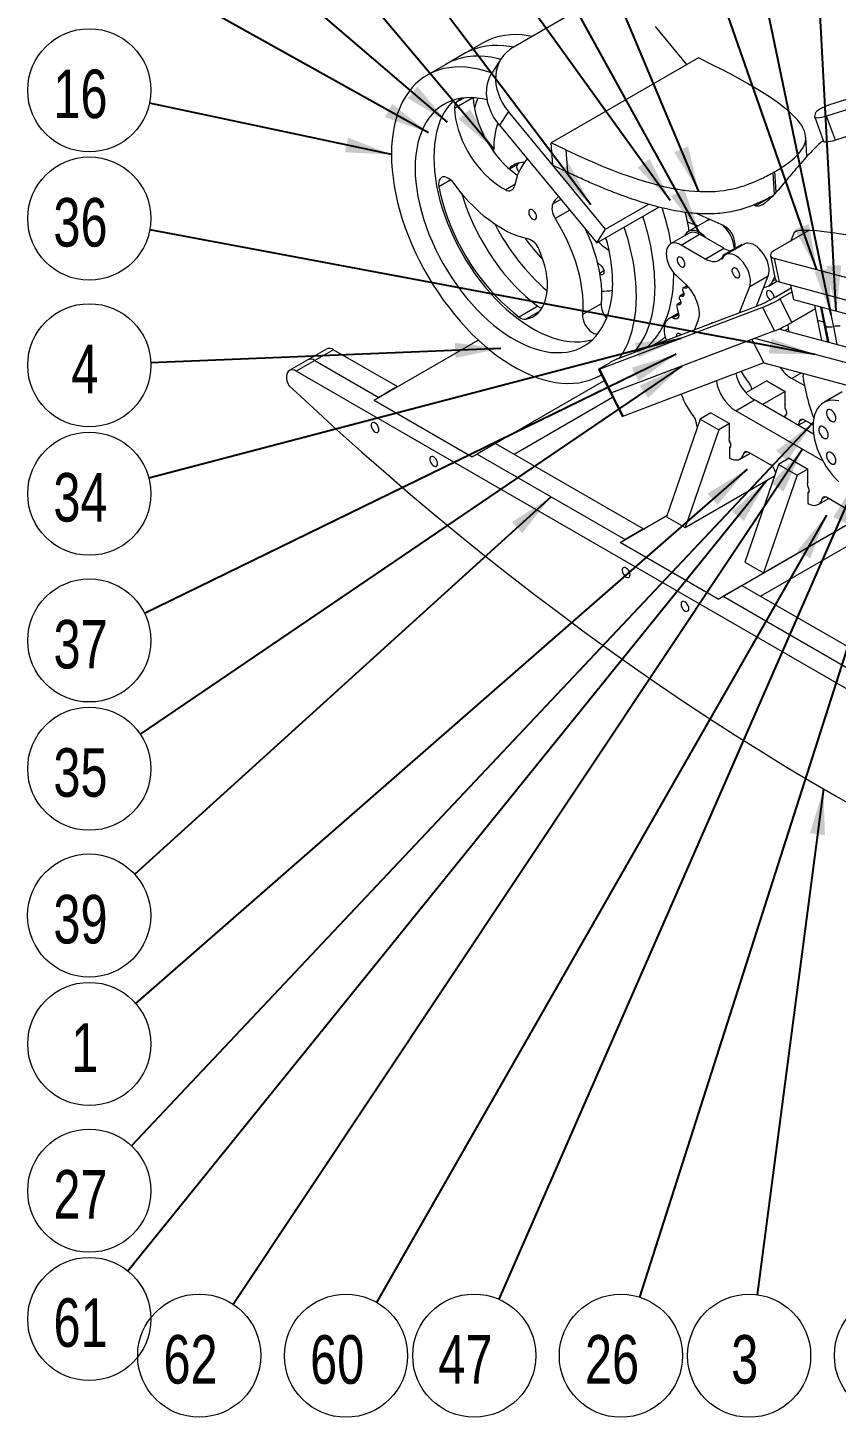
# Model space of a CAD drawing. Header units: millimetres. Extents: x 32 to 249, y 39 to 190.
# Drawn here: x 31.6 to 90, y 39.5 to 139.6 of the extents above; entities that cross this region are included whole.
import ezdxf

# ---------------------------------------------------------------- set-up
doc = ezdxf.new("R2010")
doc.units = ezdxf.units.MM
doc.styles.add('SLDTEXTSTYLE0', font='TXT', dxfattribs={"width": 0.75})
doc.dimstyles.new('SLDDIMSTYLE0', dxfattribs={"dimtxt": 0, "dimasz": 3.302, "dimexe": 0, "dimexo": 0.0625, "dimgap": 0, "dimtad": 0, "dimtih": 1, "dimtoh": 1, "dimdec": 0, "dimrnd": 1e-09, "dimzin": 0, "dimdsep": 46, "dimtxsty": 'Standard', "dimsah": 1, "dimcen": 0.09, "dimadec": 0, "dimazin": 0, "dimtfac": 3.302, "dimtdec": 0, "dimtofl": 0, "dimtmove": 0, "dimatfit": 3, "dimfxl": 1, "dimfrac": 2, "dimtolj": 1, "dimtzin": 0, "dimarcsym": 0})

# ---------------------------------------------------------------- blocks, each defined once
blk = doc.blocks.new('SW_NOTE_33')
at = {"color": 0, "linetype": 'Continuous', "lineweight": 0}
blk.add_circle((-0.15, -4.43), 4.44, dxfattribs=at)
at = {"color": 0, "linetype": 'Continuous', "lineweight": 0, "insert": (-2.74, -2.95), "char_height": 3.5, "attachment_point": 1, "style": 'SLDTEXTSTYLE0'}
blk.add_mtext('40', dxfattribs=at)
blk = doc.blocks.new('SW_NOTE_34')
at = {"color": 0, "linetype": 'Continuous', "lineweight": 0}
blk.add_circle((-0.58, -4.4), 4.44, dxfattribs=at)
at = {"color": 0, "linetype": 'Continuous', "lineweight": 0, "insert": (-1.87, -2.91), "char_height": 3.5, "attachment_point": 1, "style": 'SLDTEXTSTYLE0'}
blk.add_mtext('3', dxfattribs=at)
blk = doc.blocks.new('SW_NOTE_35')
at = {"color": 0, "linetype": 'Continuous', "lineweight": 0}
blk.add_circle((-1.35, -4.23), 4.44, dxfattribs=at)
at = {"color": 0, "linetype": 'Continuous', "lineweight": 0, "insert": (-3.94, -2.74), "char_height": 3.5, "attachment_point": 1, "style": 'SLDTEXTSTYLE0'}
blk.add_mtext('26', dxfattribs=at)
blk = doc.blocks.new('SW_NOTE_36')
at = {"color": 0, "linetype": 'Continuous', "lineweight": 0}
blk.add_circle((-1.78, -4.06), 4.44, dxfattribs=at)
at = {"color": 0, "linetype": 'Continuous', "lineweight": 0, "insert": (-4.37, -2.58), "char_height": 3.5, "attachment_point": 1, "style": 'SLDTEXTSTYLE0'}
blk.add_mtext('47', dxfattribs=at)
blk = doc.blocks.new('SW_NOTE_37')
at = {"color": 0, "linetype": 'Continuous', "lineweight": 0}
blk.add_circle((-2.2, -3.85), 4.44, dxfattribs=at)
at = {"color": 0, "linetype": 'Continuous', "lineweight": 0, "insert": (-4.79, -2.37), "char_height": 3.5, "attachment_point": 1, "style": 'SLDTEXTSTYLE0'}
blk.add_mtext('60', dxfattribs=at)
blk = doc.blocks.new('SW_NOTE_38')
at = {"color": 0, "linetype": 'Continuous', "lineweight": 0}
blk.add_circle((-2.46, -3.69), 4.44, dxfattribs=at)
at = {"color": 0, "linetype": 'Continuous', "lineweight": 0, "insert": (-5.04, -2.21), "char_height": 3.5, "attachment_point": 1, "style": 'SLDTEXTSTYLE0'}
blk.add_mtext('62', dxfattribs=at)
blk = doc.blocks.new('SW_NOTE_39')
at = {"color": 0, "linetype": 'Continuous', "lineweight": 0}
blk.add_circle((-2.79, -3.45), 4.44, dxfattribs=at)
at = {"color": 0, "linetype": 'Continuous', "lineweight": 0, "insert": (-5.37, -1.96), "char_height": 3.5, "attachment_point": 1, "style": 'SLDTEXTSTYLE0'}
blk.add_mtext('61', dxfattribs=at)
blk = doc.blocks.new('SW_NOTE_40')
at = {"color": 0, "linetype": 'Continuous', "lineweight": 0}
blk.add_circle((-3.04, -3.23), 4.44, dxfattribs=at)
at = {"color": 0, "linetype": 'Continuous', "lineweight": 0, "insert": (-5.63, -1.74), "char_height": 3.5, "attachment_point": 1, "style": 'SLDTEXTSTYLE0'}
blk.add_mtext('27', dxfattribs=at)
blk = doc.blocks.new('SW_NOTE_41')
at = {"color": 0, "linetype": 'Continuous', "lineweight": 0}
blk.add_circle((-3.34, -2.92), 4.44, dxfattribs=at)
at = {"color": 0, "linetype": 'Continuous', "lineweight": 0, "insert": (-4.63, -1.43), "char_height": 3.5, "attachment_point": 1, "style": 'SLDTEXTSTYLE0'}
blk.add_mtext('1', dxfattribs=at)
blk = doc.blocks.new('SW_NOTE_42')
at = {"color": 0, "linetype": 'Continuous', "lineweight": 0}
blk.add_circle((-3.29, -2.98), 4.44, dxfattribs=at)
at = {"color": 0, "linetype": 'Continuous', "lineweight": 0, "insert": (-5.87, -1.49), "char_height": 3.5, "attachment_point": 1, "style": 'SLDTEXTSTYLE0'}
blk.add_mtext('39', dxfattribs=at)
blk = doc.blocks.new('SW_NOTE_43')
at = {"color": 0, "linetype": 'Continuous', "lineweight": 0}
blk.add_circle((-3.67, -2.49), 4.44, dxfattribs=at)
at = {"color": 0, "linetype": 'Continuous', "lineweight": 0, "insert": (-6.26, -1.01), "char_height": 3.5, "attachment_point": 1, "style": 'SLDTEXTSTYLE0'}
blk.add_mtext('35', dxfattribs=at)
blk = doc.blocks.new('SW_NOTE_44')
at = {"color": 0, "linetype": 'Continuous', "lineweight": 0}
blk.add_circle((-3.99, -1.94), 4.44, dxfattribs=at)
at = {"color": 0, "linetype": 'Continuous', "lineweight": 0, "insert": (-6.57, -0.46), "char_height": 3.5, "attachment_point": 1, "style": 'SLDTEXTSTYLE0'}
blk.add_mtext('37', dxfattribs=at)
blk = doc.blocks.new('SW_NOTE_45')
at = {"color": 0, "linetype": 'Continuous', "lineweight": 0}
blk.add_circle((-4.29, -1.13), 4.44, dxfattribs=at)
at = {"color": 0, "linetype": 'Continuous', "lineweight": 0, "insert": (-6.88, 0.36), "char_height": 3.5, "attachment_point": 1, "style": 'SLDTEXTSTYLE0'}
blk.add_mtext('34', dxfattribs=at)
blk = doc.blocks.new('SW_NOTE_46')
at = {"color": 0, "linetype": 'Continuous', "lineweight": 0}
blk.add_circle((-4.43, -0.18), 4.44, dxfattribs=at)
at = {"color": 0, "linetype": 'Continuous', "lineweight": 0, "insert": (-5.73, 1.3), "char_height": 3.5, "attachment_point": 1, "style": 'SLDTEXTSTYLE0'}
blk.add_mtext('4', dxfattribs=at)
blk = doc.blocks.new('SW_NOTE_47')
at = {"color": 0, "linetype": 'Continuous', "lineweight": 0}
blk.add_circle((-4.36, 0.82), 4.44, dxfattribs=at)
at = {"color": 0, "linetype": 'Continuous', "lineweight": 0, "insert": (-6.95, 2.3), "char_height": 3.5, "attachment_point": 1, "style": 'SLDTEXTSTYLE0'}
blk.add_mtext('36', dxfattribs=at)
blk = doc.blocks.new('SW_NOTE_48')
at = {"color": 0, "linetype": 'Continuous', "lineweight": 0}
blk.add_circle((-4.34, 0.92), 4.44, dxfattribs=at)
at = {"color": 0, "linetype": 'Continuous', "lineweight": 0, "insert": (-6.93, 2.41), "char_height": 3.5, "attachment_point": 1, "style": 'SLDTEXTSTYLE0'}
blk.add_mtext('16', dxfattribs=at)

msp = doc.modelspace()

# ---------------------------------------------------------------- linework, layer by layer
at = {"color": 7, "linetype": 'Continuous', "lineweight": 15}
for p, q in [((66.66, 138.24), (71.61, 141.1)), ((79.17, 137), (76.92, 139.73)), ((64.48, 138.56), (63.14, 137.79)), ((63.14, 137.79), (61.8, 137.01)), ((65.79, 137.42), (65.15, 136.44)), ((80.01, 137.48), (69.4, 131.36)), ((81.06, 136.96), (80.01, 137.48)), ((61.8, 137.01), (60.45, 136.24)), ((89.5, 134.11), (94.41, 135.66)), ((95.38, 135.21), (89.26, 133.27)), ((66.31, 133.61), (65.67, 132.62)), ((73.32, 125.13), (66.31, 133.61)), ((88.4, 133.25), (88.48, 133.53)), ((89.89, 131.54), (89.26, 133.27)), ((96, 133.47), (89.89, 131.54)), ((65.67, 132.62), (72.68, 124.14)), ((88.4, 133.21), (89.03, 131.47)), ((70.45, 130.84), (69.4, 131.36)), ((69.5, 129.75), (69.4, 131.36)), ((87.84, 130.37), (87.75, 131.77)), ((65.26, 130.68), (65.25, 130.9)), ((70.45, 130.84), (70.56, 129.23)), ((66.97, 129.78), (67.06, 129.89)), ((69.5, 129.75), (70.56, 129.23)), ((85.37, 129.19), (85.53, 129.28)), ((84.13, 126.81), (85.38, 127.53)), ((72.68, 124.14), (77.15, 126.72)), ((73.32, 125.13), (76.43, 126.92)), ((79.89, 126.25), (81.85, 125.38)), ((84.13, 126.81), (84, 126.87)), ((80.62, 125.73), (79.28, 124.96)), ((80.81, 125.84), (80.62, 125.73)), ((72.68, 124.14), (73.32, 125.13)), ((79.35, 124.83), (78, 124.06)), ((78.76, 123.98), (80.1, 124.76)), ((81.85, 123.75), (80.1, 124.76)), ((85.51, 123.61), (88.01, 125.05)), ((86.67, 124.27), (86.95, 124.91)), ((86.95, 124.91), (87.13, 125.01)), ((88.01, 125.05), (88.01, 125.05)), ((80.5, 122.97), (78.76, 123.98)), ((80.5, 122.97), (81.85, 123.75)), ((81.72, 122.97), (81.83, 123.27)), ((81.83, 123.27), (83.18, 124.05)), ((83.31, 124.05), (81.96, 123.28)), ((82.64, 124.11), (82.64, 123.74)), ((83.14, 123.96), (83.18, 124.05)), ((85.21, 123.22), (85.56, 121.52)), ((91.63, 121.37), (85.48, 123.01)), ((85.48, 123.01), (85.83, 121.32)), ((78.23, 121.86), (78.23, 121.99)), ((78.42, 121.78), (79.1, 121.13)), ((83.71, 120.98), (85.05, 121.76)), ((84.2, 119.58), (85.05, 121.76)), ((85.06, 121.02), (85.67, 121.38)), ((85.36, 121.38), (85.52, 121.72)), ((85.83, 121.32), (91.98, 119.67)), ((78.67, 120.29), (78.63, 120.19)), ((78.97, 120.48), (78.69, 120.31)), ((78.9, 120.88), (78.86, 120.77)), ((79.18, 121.05), (78.92, 120.9)), ((82.98, 119.11), (83.71, 120.98)), ((85.6, 120.25), (86.71, 120.89)), ((86.77, 120.6), (85.89, 120.09)), ((86.89, 120.02), (86.67, 121.09)), ((68.43, 119.57), (67.09, 118.79)), ((73, 119.74), (71.66, 118.96)), ((84.64, 119.48), (72.89, 115.02)), ((74.23, 115.8), (84.35, 119.63)), ((78.74, 119.87), (78.48, 119.72)), ((84.64, 119.48), (85.5, 117.79)), ((85.89, 120.09), (86.75, 118.4)), ((88.45, 119.39), (86.75, 118.4)), ((93.03, 118.38), (86.89, 120.02)), ((88.62, 118.55), (88.4, 119.62)), ((88.89, 119.49), (89.16, 118.18)), ((78.57, 119.07), (77.87, 118.67)), ((79.98, 118.51), (79.74, 117.88)), ((89.06, 118.43), (88.62, 118.55)), ((88.92, 117.09), (88.62, 118.55)), ((85.5, 117.79), (73.75, 113.33)), ((84.09, 117.25), (83.86, 117.17)), ((92.78, 114.93), (84.09, 117.25)), ((92.04, 116.26), (85.82, 117.92)), ((89.16, 118.18), (89.41, 116.96)), ((53.19, 116.48), (51.84, 115.71)), ((53.69, 116.43), (52.34, 115.66)), ((53.69, 116.43), (58.31, 113.77)), ((56.61, 112.79), (64.13, 117.13)), ((83.86, 117.17), (73.75, 113.33)), ((76.62, 116.7), (76.98, 116.91)), ((83.86, 117.17), (84.72, 115.48)), ((51.84, 115.71), (50.5, 114.93)), ((52.34, 115.66), (51, 114.88)), ((52.34, 115.66), (56.96, 112.99)), ((72.97, 115.12), (73.61, 115.49)), ((84.72, 115.48), (74.6, 111.64)), ((84.72, 115.48), (93.13, 113.23)), ((127.37, 70.8), (51, 114.88)), ((72.8, 115), (73.66, 113.31)), ((72.89, 115.02), (73.75, 113.33)), ((72.95, 114.59), (73, 114.61)), ((87.68, 113.82), (86.74, 114.36)), ((87.58, 114.29), (87.78, 113.29)), ((58.31, 113.77), (56.96, 112.99)), ((63.68, 108.7), (73.2, 114.2)), ((73.66, 113.31), (74.51, 111.62)), ((74.6, 111.64), (73.75, 113.33)), ((84.94, 114.2), (83.43, 113.33)), ((86.28, 113.42), (84.63, 112.47)), ((84.94, 114.2), (86.28, 113.42)), ((86.28, 112.48), (86.28, 113.42)), ((90.39, 113.39), (89.05, 112.62)), ((56.61, 112.79), (56.96, 112.99)), ((56.61, 112.79), (63.68, 108.7)), ((66.72, 108.91), (73.81, 113)), ((82.71, 112.03), (84.05, 112.81)), ((88.32, 110.34), (84.05, 112.81)), ((80.13, 111.42), (77.71, 104.38)), ((80.91, 111.87), (80.13, 111.42)), ((80.13, 111.42), (81.48, 110.65)), ((80.91, 111.87), (82.25, 111.1)), ((89, 108.4), (82.71, 112.03)), ((86.35, 111.74), (86.28, 111.7)), ((86.28, 111.52), (86.28, 111.7)), ((87.22, 110.98), (87.78, 111.31)), ((87.65, 111.38), (88.28, 111.02)), ((81.48, 110.65), (79.05, 103.61)), ((82.25, 111.1), (81.48, 110.65)), ((82.25, 110.15), (82.25, 111.1)), ((65.38, 109.68), (64.04, 108.91)), ((65.38, 109.68), (76.06, 103.51)), ((82.32, 109.41), (82.25, 109.37)), ((82.25, 109.37), (82.25, 108.62)), ((63.68, 108.7), (64.04, 108.91)), ((64.04, 108.91), (74.72, 102.74)), ((83, 108.55), (83.75, 108.98)), ((83.62, 109.05), (85.2, 108.15)), ((86.57, 108.61), (85.79, 108.16)), ((86.57, 108.61), (87.91, 107.83)), ((79.05, 103.61), (85.51, 107.33)), ((85.79, 108.16), (83.36, 101.12)), ((87.13, 107.38), (84.71, 100.34)), ((85.54, 107.64), (85.57, 107.51)), ((85.79, 108.16), (87.13, 107.38)), ((87.91, 107.83), (87.13, 107.38)), ((87.91, 106.89), (87.91, 107.83)), ((87.97, 106.15), (87.91, 106.11)), ((87.91, 106.11), (87.91, 105.35)), ((88.66, 105.28), (89.41, 105.71)), ((89.28, 105.79), (94.22, 102.93)), ((74.37, 102.54), (77.74, 104.48)), ((77.71, 104.38), (79.05, 103.61)), ((81.44, 98.45), (91.71, 104.38)), ((84.71, 100.34), (91.71, 104.38)), ((76.06, 103.51), (74.72, 102.74)), ((84.48, 98.66), (93.06, 103.61)), ((74.37, 102.54), (74.72, 102.74)), ((81.44, 98.45), (74.37, 102.54)), ((83.36, 101.12), (84.71, 100.34)), ((83.14, 99.43), (81.79, 98.66)), ((83.14, 99.43), (115.92, 80.51)), ((81.44, 98.45), (81.79, 98.66)), ((81.79, 98.66), (114.58, 79.73))]:
    msp.add_line(p, q, dxfattribs=at)
at = {"color": 8, "linetype": 'Continuous', "lineweight": 15}
for p, q in [((63.75, 134.6), (62.42, 133.83)), ((63.08, 134.58), (62.57, 134.29)), ((66.97, 129.78), (66.39, 129.45)), ((85.63, 127.79), (85.53, 129.28)), ((62.15, 128.68), (61.29, 128.18)), ((66.77, 128.34), (66.11, 127.97)), ((85.37, 129.19), (85.47, 127.63)), ((70.09, 127.27), (69.51, 126.94)), ((70.73, 126.49), (69.68, 125.89)), ((73.2, 122.12), (72.88, 121.94)), ((85.36, 121.38), (85.57, 121.49)), ((78.97, 120.44), (78.74, 120.3)), ((79.2, 121.02), (78.97, 120.89)), ((78.75, 119.83), (78.53, 119.71)), ((89.06, 118.43), (88.84, 119.5)), ((89.77, 118.09), (89.52, 119.32)), ((68.57, 119.22), (67.57, 118.64)), ((78.13, 118.75), (78.58, 119.01)), ((78.59, 118.97), (78.17, 118.73)), ((89.35, 116.98), (89.06, 118.43)), ((86.5, 117.95), (86.25, 117.81)), ((90.03, 116.8), (89.77, 118.09)), ((87.42, 114.75), (86.74, 114.36)), ((87.56, 111.42), (87.31, 111.27)), ((83.53, 109.09), (83.28, 108.95)), ((89.19, 105.83), (88.94, 105.68))]:
    msp.add_line(p, q, dxfattribs=at)
at = {"color": 7, "linetype": 'Continuous', "lineweight": 15, "flags": 128}
for points in [[(66.67, 138.25), (66.39, 138.3), (65.95, 138.35), (65.53, 138.37), (65.11, 138.36), (64.7, 138.32), (64.31, 138.25), (63.93, 138.14), (63.57, 138), (63.22, 137.84), (63.14, 137.79)], [(66.67, 138.25), (66.39, 138.3), (65.95, 138.35), (65.53, 138.37), (65.11, 138.36), (64.7, 138.32), (64.31, 138.25), (63.93, 138.14), (63.57, 138), (63.22, 137.84), (63.14, 137.79)], [(68.01, 139.02), (67.74, 139.07), (67.3, 139.13), (66.87, 139.15), (66.45, 139.14), (66.05, 139.1), (65.65, 139.02), (65.28, 138.92), (64.91, 138.78), (64.57, 138.61), (64.48, 138.56)], [(65.75, 137.37), (65.5, 137.43), (65.05, 137.52), (64.61, 137.58), (64.18, 137.6), (63.76, 137.59), (63.36, 137.55), (62.97, 137.47), (62.59, 137.37), (62.23, 137.23), (61.88, 137.06), (61.8, 137.01)], [(65.75, 137.37), (65.5, 137.43), (65.05, 137.52), (64.61, 137.58), (64.18, 137.6), (63.76, 137.59), (63.36, 137.55), (62.97, 137.47), (62.59, 137.37), (62.23, 137.23), (61.88, 137.06), (61.8, 137.01)], [(66.66, 138.24), (66.39, 138.06), (66.16, 137.86), (65.94, 137.64), (65.77, 137.39), (65.62, 137.12), (65.51, 136.83), (65.43, 136.52), (65.39, 136.21), (65.38, 135.88), (65.41, 135.55), (65.48, 135.21), (65.58, 134.88), (65.71, 134.55), (65.88, 134.22), (66.08, 133.91), (66.31, 133.61)], [(65.11, 136.37), (65.07, 136.39), (64.61, 136.54), (64.15, 136.66), (63.7, 136.74), (63.27, 136.8), (62.84, 136.82), (62.42, 136.81), (62.02, 136.77), (61.62, 136.7), (61.25, 136.59), (60.88, 136.45), (60.54, 136.28), (60.21, 136.08), (59.9, 135.85), (59.61, 135.6), (59.34, 135.31), (59.09, 134.99), (58.86, 134.65), (58.65, 134.28), (58.47, 133.88), (58.31, 133.46), (58.18, 133.02), (58.06, 132.56), (57.98, 132.07), (57.91, 131.57), (57.88, 131.05), (57.86, 130.51), (57.88, 129.96), (57.91, 129.4), (57.98, 128.83), (58.06, 128.24), (58.18, 127.65), (58.31, 127.05), (58.47, 126.45), (58.65, 125.84), (58.86, 125.23), (59.09, 124.63), (59.34, 124.02), (59.61, 123.42), (59.9, 122.83), (60.21, 122.24), (60.54, 121.66), (60.88, 121.09), (61.25, 120.53), (61.62, 119.99), (62.02, 119.47), (62.42, 118.96), (62.84, 118.46), (63.27, 117.99), (63.7, 117.54), (64.15, 117.11), (64.61, 116.71), (65.07, 116.33), (65.53, 115.97), (66, 115.65), (66.47, 115.34), (66.94, 115.07), (67.41, 114.83), (67.88, 114.62), (68.34, 114.44), (68.8, 114.29), (69.26, 114.17), (69.7, 114.08), (70.14, 114.02), (70.57, 114), (70.99, 114.01), (71.39, 114.05), (71.78, 114.13), (72.16, 114.23), (72.52, 114.37), (72.87, 114.54), (73, 114.61)], [(65.67, 132.62), (65.44, 132.92), (65.24, 133.23), (65.07, 133.56), (64.93, 133.89), (64.83, 134.22), (64.77, 134.56), (64.73, 134.89), (64.74, 135.22), (64.78, 135.53), (64.86, 135.84), (64.97, 136.13), (65.12, 136.4), (65.15, 136.44)], [(64.78, 134.44), (64.42, 134.52), (64.03, 134.58), (63.64, 134.61), (63.26, 134.6), (62.9, 134.56), (62.55, 134.49), (62.22, 134.39), (61.9, 134.26), (61.59, 134.09), (61.31, 133.9), (61.04, 133.67), (60.8, 133.42), (60.57, 133.14), (60.37, 132.83), (60.19, 132.49), (60.03, 132.13), (59.89, 131.75), (59.78, 131.34), (59.69, 130.91), (59.63, 130.47), (59.59, 130), (59.58, 129.52), (59.59, 129.03), (59.63, 128.52), (59.69, 128), (59.78, 127.48), (59.89, 126.94), (60.03, 126.4), (60.19, 125.86), (60.37, 125.31), (60.57, 124.77), (60.8, 124.23), (61.04, 123.69), (61.31, 123.16), (61.59, 122.63), (61.9, 122.12), (62.22, 121.62), (62.55, 121.13), (62.9, 120.65), (63.26, 120.19), (63.64, 119.76), (64.03, 119.34), (64.42, 118.94), (64.83, 118.56), (65.24, 118.21), (65.65, 117.88), (66.07, 117.58), (66.49, 117.31), (66.91, 117.07), (67.34, 116.85), (67.76, 116.67), (68.17, 116.52), (68.58, 116.39), (68.98, 116.3), (69.38, 116.24), (69.77, 116.22), (70.14, 116.22), (70.51, 116.26), (70.86, 116.33), (71.19, 116.43), (71.51, 116.57), (71.81, 116.73), (72.1, 116.93), (72.36, 117.15), (72.61, 117.41), (72.84, 117.69), (73.04, 118), (73.22, 118.33), (73.38, 118.69), (73.52, 119.08), (73.63, 119.48), (73.71, 119.91), (73.78, 120.36), (73.81, 120.82), (73.83, 121.3)], [(62.38, 134.45), (62.14, 134.19), (61.91, 133.91), (61.71, 133.6), (61.53, 133.27), (61.37, 132.91), (61.23, 132.52), (61.12, 132.12), (61.04, 131.69), (60.97, 131.24), (60.94, 130.78), (60.92, 130.3), (60.94, 129.81), (60.97, 129.3), (61.04, 128.78), (61.12, 128.25), (61.23, 127.72), (61.37, 127.18), (61.53, 126.64), (61.71, 126.09), (61.91, 125.55), (62.14, 125), (62.39, 124.47), (62.65, 123.93), (62.94, 123.41), (63.24, 122.89), (63.56, 122.39), (63.89, 121.9), (64.24, 121.43), (64.61, 120.97), (64.98, 120.53), (65.37, 120.11), (65.77, 119.71), (66.17, 119.34), (66.58, 118.99), (67, 118.66), (67.41, 118.36), (67.84, 118.09), (68.26, 117.84), (68.68, 117.63), (69.1, 117.45), (69.51, 117.29), (69.92, 117.17), (70.33, 117.08), (70.72, 117.02), (71.11, 116.99), (71.49, 117), (71.85, 117.04), (72.2, 117.11), (72.37, 117.15)], [(62.91, 134.56), (62.84, 134.52), (62.57, 134.29)], [(63.76, 134.61), (63.79, 134.24), (63.85, 133.86), (63.93, 133.48), (64.04, 133.09), (64.17, 132.69), (64.33, 132.3), (64.51, 131.91), (64.71, 131.53), (64.93, 131.17), (65.16, 130.81), (65.42, 130.47), (65.69, 130.15), (65.96, 129.85), (66.25, 129.57), (66.55, 129.32), (66.85, 129.1), (66.97, 129.02)], [(62.42, 133.83), (62.45, 133.46), (62.5, 133.09), (62.59, 132.7), (62.69, 132.31), (62.83, 131.92), (62.98, 131.53), (63.16, 131.14), (63.36, 130.76), (63.58, 130.39), (63.82, 130.03), (64.07, 129.69), (64.34, 129.37), (64.62, 129.07), (64.91, 128.8), (65.21, 128.55), (65.51, 128.32), (65.81, 128.13), (66.11, 127.97)], [(89.26, 133.27), (89.08, 133.22), (88.91, 133.18), (88.75, 133.15), (88.62, 133.14), (88.52, 133.15), (88.44, 133.17), (88.4, 133.2), (88.4, 133.25)], [(88.48, 133.53), (88.51, 133.59), (88.58, 133.66), (88.68, 133.74), (88.81, 133.82), (88.96, 133.9), (89.13, 133.97), (89.31, 134.05), (89.5, 134.11)], [(89.89, 131.54), (89.71, 131.48), (89.54, 131.44), (89.38, 131.42), (89.25, 131.41), (89.14, 131.41), (89.07, 131.43), (89.03, 131.47), (89.03, 131.47)], [(67.07, 129.27), (67.05, 129.28), (66.99, 129.39), (66.94, 129.5), (66.92, 129.61), (66.93, 129.71), (66.97, 129.78)], [(62.39, 128.41), (62.26, 128.57), (62.13, 128.69), (61.99, 128.79), (61.84, 128.86), (61.71, 128.89), (61.58, 128.89), (61.47, 128.84), (61.38, 128.76), (61.32, 128.65), (61.28, 128.52), (61.27, 128.36), (61.29, 128.18)], [(67.71, 124.43), (67.33, 124.52), (66.94, 124.64), (66.55, 124.8), (66.15, 124.99), (65.75, 125.21), (65.35, 125.46), (64.96, 125.74), (64.56, 126.05), (64.18, 126.39), (63.8, 126.75), (63.43, 127.13), (63.07, 127.54), (62.72, 127.97), (62.39, 128.41)], [(61.29, 128.18), (61.41, 127.63), (61.55, 127.07), (61.72, 126.51), (61.91, 125.95), (62.13, 125.38), (62.37, 124.83), (62.64, 124.27), (62.92, 123.73), (63.22, 123.19), (63.55, 122.66), (63.89, 122.15), (64.25, 121.66), (64.62, 121.18), (65.01, 120.72), (65.4, 120.29), (65.81, 119.88), (66.23, 119.49), (66.66, 119.13), (67.09, 118.79)], [(62.94, 127.7), (63.06, 127.29), (63.26, 126.72), (63.48, 126.16), (63.72, 125.6), (63.98, 125.05), (64.26, 124.5), (64.57, 123.96), (64.89, 123.44), (65.23, 122.93), (65.59, 122.43), (65.96, 121.96), (66.35, 121.5), (66.75, 121.06), (67.16, 120.65), (67.57, 120.26), (68, 119.9), (68.43, 119.57)], [(68.33, 126.02), (68.32, 126.13), (68.28, 126.24), (68.22, 126.34), (68.15, 126.43), (68.07, 126.5), (67.98, 126.54), (67.91, 126.55), (67.84, 126.53), (67.79, 126.48), (67.77, 126.4), (67.77, 126.3), (67.79, 126.19), (67.84, 126.09), (67.91, 125.99), (67.98, 125.91), (68.07, 125.85), (68.15, 125.82), (68.22, 125.83), (68.28, 125.87), (68.32, 125.94), (68.33, 126.02)], [(69.51, 126.94), (69.47, 126.84), (69.45, 126.73), (69.44, 126.6), (69.46, 126.46), (69.49, 126.32), (69.54, 126.17), (69.6, 126.03), (69.68, 125.89)], [(69.68, 125.89), (69.97, 125.4), (70.24, 124.91), (70.49, 124.4), (70.72, 123.9), (70.92, 123.38), (71.11, 122.87), (71.26, 122.35), (71.4, 121.84), (71.51, 121.34), (71.59, 120.84), (71.65, 120.35), (71.68, 119.87), (71.68, 119.41), (71.66, 118.96)], [(71.85, 125.14), (72.06, 124.67), (72.27, 124.16), (72.45, 123.64), (72.61, 123.13), (72.74, 122.62), (72.85, 122.11), (72.93, 121.61), (72.99, 121.13), (73.02, 120.65), (73.02, 120.19), (73, 119.74)], [(73.26, 124.47), (73.35, 124.4), (73.4, 124.36)], [(80.58, 124.48), (80.56, 124.5), (80.4, 124.66), (80.23, 124.79), (80.06, 124.9), (79.89, 124.97), (79.72, 125.02), (79.57, 125.03), (79.42, 125.01), (79.29, 124.96), (79.18, 124.88), (79.08, 124.77), (79.01, 124.64), (79.01, 124.64)], [(80.1, 124.76), (79.94, 124.84), (79.77, 124.89), (79.62, 124.9), (79.48, 124.88), (79.35, 124.83), (79.35, 124.83)], [(67.57, 118.64), (67.82, 118.7), (68.05, 118.79), (68.26, 118.92), (68.45, 119.09), (68.62, 119.28), (68.77, 119.5), (68.89, 119.75), (68.99, 120.03), (69.06, 120.33), (69.11, 120.65), (69.12, 120.99), (69.12, 121.34), (69.08, 121.71), (69.02, 122.09), (68.93, 122.48), (68.82, 122.87), (68.68, 123.26), (68.52, 123.65)], [(78.76, 123.98), (78.59, 124.06), (78.43, 124.11), (78.28, 124.13), (78.13, 124.11), (78.01, 124.06), (77.9, 123.97), (77.81, 123.86), (77.74, 123.72), (77.71, 123.56), (77.69, 123.37), (77.7, 123.17), (77.74, 122.96), (77.81, 122.75), (77.89, 122.53), (78, 122.32), (78.13, 122.12), (78.27, 121.94), (78.42, 121.78)], [(81.83, 123.27), (81.75, 123.12), (81.65, 122.99), (81.53, 122.89), (81.39, 122.82), (81.23, 122.78), (81.06, 122.78), (80.88, 122.81), (80.69, 122.87), (80.5, 122.97)], [(83.71, 120.98), (83.75, 121.14), (83.77, 121.32), (83.77, 121.52), (83.73, 121.72), (83.67, 121.94), (83.59, 122.15), (83.49, 122.36), (83.37, 122.56), (83.23, 122.75), (83.08, 122.92), (82.92, 123.06), (82.75, 123.18), (82.59, 123.27), (82.42, 123.32), (82.27, 123.35), (82.12, 123.34), (81.99, 123.29), (81.88, 123.22), (81.79, 123.11), (81.72, 122.97)], [(85.05, 121.76), (85.1, 121.92), (85.12, 122.1), (85.11, 122.29), (85.08, 122.5), (85.02, 122.71), (84.94, 122.93), (84.83, 123.14), (84.71, 123.34), (84.57, 123.52), (84.42, 123.69), (84.26, 123.84), (84.1, 123.95), (83.93, 124.04), (83.77, 124.1), (83.61, 124.12), (83.47, 124.11), (83.33, 124.07), (83.31, 124.05)], [(85.51, 123.61), (85.38, 123.52), (85.29, 123.44), (85.23, 123.35), (85.21, 123.26), (85.22, 123.18), (85.28, 123.12), (85.36, 123.06), (85.48, 123.01)], [(72.71, 122.74), (72.75, 122.7), (72.99, 122.47)], [(72.99, 122.47), (73.07, 122.39), (73.14, 122.28), (73.18, 122.17), (73.2, 122.05), (73.2, 121.96), (73.16, 121.88), (73.1, 121.84), (73.03, 121.83), (72.94, 121.86), (72.89, 121.89)], [(79.04, 122.59), (79.03, 122.69), (78.99, 122.8), (78.93, 122.91), (78.86, 123), (78.78, 123.07), (78.69, 123.11), (78.62, 123.12), (78.55, 123.09), (78.5, 123.04), (78.48, 122.96), (78.48, 122.86), (78.5, 122.76), (78.55, 122.65), (78.62, 122.55), (78.69, 122.47), (78.78, 122.41), (78.86, 122.39), (78.93, 122.39), (78.99, 122.43), (79.03, 122.5), (79.04, 122.59)], [(83, 121.81), (82.98, 121.92), (82.95, 122.03), (82.89, 122.13), (82.82, 122.22), (82.73, 122.29), (82.65, 122.33), (82.57, 122.34), (82.51, 122.32), (82.46, 122.27), (82.43, 122.19), (82.43, 122.09), (82.46, 121.98), (82.51, 121.88), (82.57, 121.78), (82.65, 121.7), (82.73, 121.64), (82.82, 121.61), (82.89, 121.62), (82.95, 121.66), (82.98, 121.73), (83, 121.81)], [(76.24, 116.56), (76.49, 116.78), (76.76, 117.07), (77.01, 117.39), (77.23, 117.73), (77.44, 118.1), (77.62, 118.49), (77.78, 118.91), (77.92, 119.36), (78.03, 119.82), (78.12, 120.3), (78.18, 120.8), (78.22, 121.32), (78.23, 121.86)], [(76.24, 116.56), (76.49, 116.78), (76.76, 117.07), (77.01, 117.39), (77.23, 117.73), (77.44, 118.1), (77.62, 118.49), (77.78, 118.91), (77.92, 119.36), (78.03, 119.82), (78.12, 120.3), (78.18, 120.8), (78.22, 121.32), (78.23, 121.86)], [(74.31, 115.83), (74.32, 115.83), (74.55, 116.18), (74.75, 116.55), (74.94, 116.94), (75.09, 117.36), (75.23, 117.8), (75.34, 118.27), (75.43, 118.75), (75.49, 119.25), (75.53, 119.77), (75.54, 120.31)], [(75.35, 116.22), (75.41, 116.29), (75.66, 116.61), (75.89, 116.95), (76.1, 117.32), (76.28, 117.72), (76.44, 118.14), (76.57, 118.58), (76.69, 119.04), (76.77, 119.53), (76.84, 120.03), (76.87, 120.55), (76.89, 121.09)], [(75.35, 116.22), (75.41, 116.29), (75.66, 116.61), (75.89, 116.95), (76.1, 117.32), (76.28, 117.72), (76.44, 118.14), (76.57, 118.58), (76.69, 119.04), (76.77, 119.53), (76.84, 120.03), (76.87, 120.55), (76.89, 121.09)], [(78.74, 120.3), (78.73, 120.31), (78.72, 120.32), (78.71, 120.32), (78.7, 120.32), (78.69, 120.32), (78.68, 120.31), (78.68, 120.3), (78.67, 120.29)], [(78.88, 120.66), (78.93, 120.58), (78.96, 120.49), (78.97, 120.41), (78.96, 120.34), (78.93, 120.29), (78.88, 120.26), (78.81, 120.27), (78.74, 120.3)], [(78.97, 120.89), (78.96, 120.9), (78.95, 120.9), (78.94, 120.9), (78.93, 120.9), (78.92, 120.9), (78.91, 120.9), (78.9, 120.89), (78.9, 120.88)], [(79.2, 121.03), (79.2, 120.99), (79.19, 120.92), (79.15, 120.87), (79.1, 120.85), (79.04, 120.86), (78.97, 120.89)], [(79.1, 121.13), (79.27, 120.95), (79.43, 120.74), (79.58, 120.52), (79.72, 120.29), (79.83, 120.05), (79.92, 119.81), (79.99, 119.57), (80.04, 119.33), (80.06, 119.1), (80.06, 118.89), (80.03, 118.69), (79.98, 118.51)], [(85.48, 120.17), (85.47, 120.28), (85.43, 120.39), (85.38, 120.49), (85.3, 120.58), (85.22, 120.65), (85.14, 120.69), (85.06, 120.7), (84.99, 120.68), (84.94, 120.63), (84.92, 120.55), (84.92, 120.45), (84.94, 120.34), (84.99, 120.24), (85.06, 120.14), (85.14, 120.06), (85.18, 120.02)], [(78.53, 119.71), (78.52, 119.72), (78.51, 119.72), (78.49, 119.72), (78.48, 119.72), (78.47, 119.71), (78.47, 119.7), (78.46, 119.69), (78.46, 119.68)], [(78.66, 120.08), (78.7, 120), (78.73, 119.91), (78.75, 119.83), (78.74, 119.76), (78.71, 119.71), (78.66, 119.68), (78.6, 119.68), (78.53, 119.71)], [(71.66, 118.96), (71.66, 118.8), (71.69, 118.62), (71.75, 118.44), (71.83, 118.25), (71.93, 118.08), (72.06, 117.93), (72.19, 117.79), (72.33, 117.69), (72.47, 117.61), (72.61, 117.58), (72.74, 117.58), (72.75, 117.58)], [(78.13, 118.75), (77.99, 118.72), (77.86, 118.66), (77.75, 118.57), (77.66, 118.46), (77.59, 118.31), (77.55, 118.15), (77.53, 117.96), (77.54, 117.76), (77.57, 117.54), (77.62, 117.32), (77.7, 117.11)], [(78.54, 119.15), (78.58, 119.02), (78.59, 118.9), (78.57, 118.79), (78.53, 118.71), (78.46, 118.66), (78.37, 118.65), (78.27, 118.67), (78.17, 118.73)], [(86.47, 118.25), (86.49, 117.99), (86.52, 117.74)], [(89.06, 118.43), (89.1, 118.42), (89.11, 118.42)], [(89.11, 118.42), (89.1, 118.42), (89.06, 118.43)], [(78.77, 117.52), (78.72, 117.55), (78.63, 117.6), (78.55, 117.61), (78.49, 117.58), (78.44, 117.53), (78.42, 117.45), (78.41, 117.38)], [(89.77, 118.09), (89.64, 118.07), (89.51, 118.05), (89.39, 118.05), (89.29, 118.07), (89.22, 118.1), (89.17, 118.14), (89.16, 118.18)], [(89.77, 118.09), (89.64, 118.07), (89.51, 118.05), (89.39, 118.05), (89.29, 118.07), (89.22, 118.1), (89.17, 118.14), (89.16, 118.18)], [(51, 114.88), (50.87, 114.95), (50.74, 114.98), (50.62, 114.97), (50.51, 114.94), (50.42, 114.87), (50.36, 114.78), (50.31, 114.66), (50.29, 114.51), (50.3, 114.36), (50.33, 114.19), (50.39, 114.01), (50.46, 113.84)], [(72.89, 115.02), (72.84, 115.01), (72.81, 115), (72.8, 115), (72.8, 115.01), (72.82, 115.03), (72.86, 115.05), (72.91, 115.09), (72.97, 115.12)], [(50.46, 113.84), (52.21, 112.23), (53.96, 110.63), (55.71, 109.07), (57.48, 107.52), (59.25, 106), (61.02, 104.51), (62.8, 103.04), (64.59, 101.6), (66.38, 100.18), (68.18, 98.79), (69.98, 97.43), (71.78, 96.09), (73.58, 94.78), (75.39, 93.5), (77.21, 92.24), (79.02, 91.01), (80.84, 89.81), (82.66, 88.64), (84.48, 87.5), (86.3, 86.38), (88.12, 85.3), (89.94, 84.24), (91.76, 83.21)], [(73.75, 113.33), (73.7, 113.32), (73.67, 113.31), (73.66, 113.31), (73.66, 113.31)], [(73.75, 113.33), (73.7, 113.32), (73.67, 113.31), (73.66, 113.31), (73.66, 113.31)], [(90.15, 112.74), (89.91, 112.78), (89.67, 112.79), (89.45, 112.77), (89.24, 112.71), (89.05, 112.62), (88.88, 112.5), (88.72, 112.34), (88.59, 112.16), (88.48, 111.96), (88.39, 111.73), (88.33, 111.47), (88.29, 111.2), (88.28, 110.91), (88.29, 110.6), (88.33, 110.28), (88.39, 109.96), (88.48, 109.63), (88.59, 109.29), (88.72, 108.96), (88.88, 108.63), (89.05, 108.31), (89.24, 107.99), (89.45, 107.7), (89.67, 107.41), (89.91, 107.15), (90.15, 106.91)], [(74.6, 111.64), (74.56, 111.63), (74.53, 111.62), (74.51, 111.62), (74.51, 111.62)], [(86.28, 111.7), (86.34, 111.74), (86.38, 111.8), (86.39, 111.9), (86.37, 112.01), (86.32, 112.12), (86.27, 112.18)], [(87.31, 111.27), (87.25, 111.12), (87.18, 111)], [(87.31, 111.27), (87.33, 111.32), (87.36, 111.37), (87.39, 111.4), (87.44, 111.42), (87.48, 111.43), (87.54, 111.43), (87.59, 111.41), (87.65, 111.38)], [(89.93, 111.49), (89.92, 111.6), (89.88, 111.72), (89.82, 111.84), (89.75, 111.94), (89.66, 112.03), (89.56, 112.09), (89.47, 112.12), (89.39, 112.12), (89.32, 112.09), (89.27, 112.02), (89.25, 111.93), (89.25, 111.83), (89.27, 111.71), (89.32, 111.59), (89.39, 111.47), (89.47, 111.38), (89.56, 111.3), (89.66, 111.26), (89.75, 111.24), (89.82, 111.26), (89.88, 111.31), (89.92, 111.39), (89.93, 111.49)], [(56.96, 110.66), (56.95, 110.76), (56.91, 110.87), (56.85, 110.98), (56.78, 111.07), (56.7, 111.14), (56.61, 111.18), (56.54, 111.19), (56.47, 111.17), (56.42, 111.11), (56.4, 111.03), (56.4, 110.94), (56.42, 110.83), (56.47, 110.72), (56.54, 110.62), (56.61, 110.54), (56.7, 110.49), (56.78, 110.46), (56.85, 110.47), (56.91, 110.5), (56.95, 110.57), (56.96, 110.66)], [(89.38, 110.27), (89.37, 110.38), (89.33, 110.5), (89.27, 110.62), (89.2, 110.73), (89.11, 110.81), (89.01, 110.88), (88.92, 110.91), (88.84, 110.91), (88.77, 110.87), (88.72, 110.81), (88.7, 110.72), (88.7, 110.61), (88.72, 110.49), (88.77, 110.37), (88.84, 110.26), (88.92, 110.16), (89.01, 110.09), (89.11, 110.04), (89.2, 110.03), (89.27, 110.04), (89.33, 110.09), (89.37, 110.17), (89.38, 110.27)], [(82.25, 109.37), (82.31, 109.41), (82.35, 109.48), (82.36, 109.57), (82.34, 109.68), (82.29, 109.79), (82.24, 109.86)], [(61.2, 108.22), (61.19, 108.32), (61.15, 108.43), (61.1, 108.53), (61.02, 108.62), (60.94, 108.69), (60.86, 108.73), (60.78, 108.74), (60.71, 108.72), (60.67, 108.67), (60.64, 108.59), (60.64, 108.49), (60.67, 108.39), (60.71, 108.28), (60.78, 108.18), (60.86, 108.1), (60.94, 108.04), (61.02, 108.02), (61.1, 108.02), (61.15, 108.06), (61.19, 108.13), (61.2, 108.22)], [(82.25, 108.62), (82.43, 108.54), (82.6, 108.49), (82.76, 108.48), (82.9, 108.5), (83.03, 108.56), (83.14, 108.66), (83.22, 108.79), (83.28, 108.95)], [(83.28, 108.95), (83.3, 109), (83.33, 109.04), (83.36, 109.07), (83.4, 109.09), (83.45, 109.1), (83.51, 109.1), (83.56, 109.08), (83.62, 109.05)], [(89.93, 108.42), (89.92, 108.53), (89.88, 108.65), (89.82, 108.77), (89.75, 108.88), (89.66, 108.96), (89.56, 109.03), (89.47, 109.06), (89.39, 109.05), (89.32, 109.02), (89.27, 108.96), (89.25, 108.87), (89.25, 108.76), (89.27, 108.64), (89.32, 108.52), (89.39, 108.41), (89.47, 108.31), (89.56, 108.24), (89.66, 108.19), (89.75, 108.17), (89.82, 108.19), (89.88, 108.24), (89.92, 108.32), (89.93, 108.42)], [(87.91, 106.11), (87.97, 106.14), (88.01, 106.21), (88.01, 106.31), (87.99, 106.41), (87.94, 106.52), (87.9, 106.59)], [(87.91, 105.35), (88.08, 105.27), (88.25, 105.22), (88.41, 105.21), (88.56, 105.24), (88.69, 105.3), (88.79, 105.39), (88.88, 105.52), (88.94, 105.68)], [(88.94, 105.68), (88.96, 105.73), (88.98, 105.78), (89.02, 105.81), (89.06, 105.83), (89.11, 105.84), (89.16, 105.83), (89.22, 105.82), (89.28, 105.79)], [(75.08, 100.21), (75.06, 100.31), (75.03, 100.42), (74.97, 100.53), (74.9, 100.62), (74.81, 100.68), (74.73, 100.73), (74.65, 100.74), (74.58, 100.71), (74.54, 100.66), (74.51, 100.58), (74.51, 100.48), (74.54, 100.38), (74.58, 100.27), (74.65, 100.17), (74.73, 100.09), (74.81, 100.03), (74.9, 100.01), (74.97, 100.01), (75.03, 100.05), (75.06, 100.12), (75.08, 100.21)], [(79.32, 97.76), (79.31, 97.86), (79.27, 97.97), (79.21, 98.08), (79.14, 98.17), (79.06, 98.24), (78.97, 98.28), (78.89, 98.29), (78.83, 98.26), (78.78, 98.21), (78.76, 98.13), (78.76, 98.04), (78.78, 97.93), (78.83, 97.82), (78.89, 97.72), (78.97, 97.64), (79.06, 97.58), (79.14, 97.56), (79.21, 97.57), (79.27, 97.6), (79.31, 97.67), (79.32, 97.76)]]:
    msp.add_lwpolyline(points, dxfattribs=at)
at = {"color": 7, "linetype": 'Continuous', "lineweight": 15}
for centre, radius, start, end in [((62.99, 133.9), 0.574, 137.2096, 186.9906), ((69.25, 132.41), 5.58, 157.2019, 165.2292), ((70.81, 130.99), 5.56, 161.3419, 180.9198), ((67.41, 128.5), 1.44, 88.8827, 137.1122), ((70.81, 127.55), 4.12, 139.8458, 170.2454), ((66.34, 128.3), 0.408, 235.758, 352.1944), ((71.16, 126.08), 1.87, 131.7234, 152.3905), ((60.87, 121.19), 17.41, 9.5394, 18.3076), ((62.76, 122.08), 16.85, 9.9986, 14.6484), ((79.61, 132.78), 16.03, 207.1429, 229.0497), ((59.71, 120.05), 15.83, 0.9517, 19.2904), ((61.05, 120.82), 15.83, 0.9517, 19.2904), ((80.91, 125.21), 0.596, 92.4439, 119.4356), ((80.91, 125.23), 0.583, 92.1466, 119.7329), ((80, 123.48), 2.62, 5.3435, 47.8956), ((80, 123.48), 2.62, 5.2938, 47.9453), ((81.14, 124.05), 1.5, 2.196, 61.5739), ((77.63, 131.6), 12.38, 215.2054, 224.4093), ((67.3, 123.2), 1.3, 20.6407, 71.4931), ((61.48, 121.13), 12.34, 0.7797, 15.9515), ((76.25, 127.74), 4.94, 225.7037, 237.3324), ((82.57, 124.94), 1.4, 238.7835, 260.2955), ((84.7, 121.65), 0.72, 272.6033, 337.8589), ((85.86, 121.64), 0.322, 200.5533, 264.8279), ((73.19, 123.82), 3.16, 266.9908, 281.3654), ((78.98, 120.74), 0.128, 166.9547, 219.7712), ((80.41, 129.23), 10.37, 292.2982, 300.0074), ((68.94, 120.22), 0.83, 232.2546, 254.9264), ((74.49, 119.71), 1.49, 179.0271, 222.2472), ((79.67, 119.6), 1.21, 176.2995, 201.8109), ((78.75, 120.16), 0.128, 166.9628, 219.8147), ((80.7, 129.07), 10.37, 292.2982, 300.0074), ((67.51, 119.29), 0.659, 229.5901, 274.8947), ((78.13, 118.68), 0.069, 51.2917, 89.7749), ((81.04, 118.23), 0.141, 92.3296, 129.189), ((81.56, 127.38), 10.37, 292.2982, 300.0074), ((74.87, 120.56), 4.22, 300.0293, 310.534), ((90.05, 117.17), 0.968, 78.6235, 106.908), ((53.39, 116.03), 0.495, 53.8811, 114.8085), ((52.05, 115.27), 0.482, 52.9472, 115.7423), ((52.05, 115.26), 0.495, 53.8811, 114.8085), ((76.2, 111), 5.19, 112.2982, 120.0074), ((85.74, 115.43), 3.12, 193.2958, 237.1348), ((87.65, 117.22), 5.12, 207.4139, 219.4845), ((88.19, 116.72), 2.77, 214.1574, 238.3646), ((88.48, 114.51), 0.923, 167.0718, 193.2523), ((83.59, 114.88), 5.09, 198.9642, 219.5442), ((84.4, 114.66), 3.13, 188.6578, 237.112), ((83.08, 113.45), 0.806, 9.7353, 40.0436), ((97.58, 115.33), 10, 191.784, 202.4797), ((86.54, 112.33), 0.301, 148.9592, 211.0408), ((79.07, 111.13), 0.779, 4.0469, 40.3776), ((81.72, 111.27), 1.87, 182.3331, 195.0342), ((82.51, 110), 0.301, 148.9592, 211.0408), ((84.77, 107.49), 0.784, 11.3233, 57.0655), ((88.17, 106.73), 0.301, 148.9592, 211.0408)]:
    msp.add_arc(centre, radius, start, end, dxfattribs=at)
for points, knots in [([(85.53, 129.28), (85.81, 129.44), (88.85, 131.39), (88.62, 133.12), (81.06, 136.96)], [0.4730183, 0.4730183, 0.4730183, 0.4730183, 0.5181193, 1, 1, 1, 1]), ([(89.02, 131.52), (88.91, 131.43), (88.6, 131.17), (88.14, 130.7), (87.63, 130.14), (87.16, 129.61), (86.72, 129.08), (86.29, 128.57), (85.89, 128.09), (85.53, 127.68), (85.21, 127.34), (84.92, 127.08), (84.68, 126.9), (84.47, 126.81), (84.3, 126.76), (84.18, 126.79), (84.13, 126.81)], [0, 0, 0, 0, 0.0597, 0.182389, 0.285582, 0.387925, 0.487771, 0.583446, 0.673271, 0.755581, 0.820503, 0.877297, 0.925038, 0.955779, 0.980534, 1, 1, 1, 1]), ([(70.45, 130.84), (78.32, 127.12), (82.03, 127.44), (85.08, 129.03), (85.37, 129.19)], [0, 0, 0, 0, 0.4181193, 0.464577, 0.464577, 0.464577, 0.464577]), ([(85.39, 127.54), (85.25, 127.46), (84.94, 127.29), (84.43, 127.05), (83.88, 126.81), (83.3, 126.61), (82.7, 126.44), (82.06, 126.32), (81.37, 126.24), (80.68, 126.21), (79.97, 126.24), (79.25, 126.3), (78.48, 126.42), (77.67, 126.58), (76.79, 126.81), (75.93, 127.06), (75.09, 127.34), (74.27, 127.64), (73.41, 127.97), (72.5, 128.35), (71.54, 128.78), (70.89, 129.08), (70.56, 129.23)], [0, 0, 0, 0, 0.033418, 0.072923, 0.111397, 0.149042, 0.186314, 0.223903, 0.262721, 0.303855, 0.342449, 0.384481, 0.430715, 0.481877, 0.538647, 0.60166, 0.655943, 0.714724, 0.778267, 0.84683, 0.920661, 1, 1, 1, 1]), ([(79.22, 125.66), (79.46, 125.56), (79.72, 125.45), (79.98, 125.38), (80, 125.38)], [0, 0, 0, 0, 0.901727, 1, 1, 1, 1]), ([(86.95, 124.91), (87.1, 125.18), (88.96, 125.03), (93.12, 124.33), (96.12, 123.57), (98.42, 121.91), (105.99, 116.04), (104.65, 112.8)], [0.1070284, 0.1070284, 0.1070284, 0.1070284, 0.3079797, 0.3573439, 0.5736338, 0.640603, 1, 1, 1, 1])]:
    msp.add_open_spline(points, degree=3, knots=knots, dxfattribs=at)

# ---------------------------------------------------------------- block references
at = {"color": 7, "linetype": 'Continuous', "lineweight": 0}
for name, p in [('SW_NOTE_48', (40.41, 134.22)), ('SW_NOTE_47', (40.43, 125.07)), ('SW_NOTE_46', (40.5, 115.49)), ('SW_NOTE_45', (40.36, 107.18)), ('SW_NOTE_44', (40.06, 97.41)), ('SW_NOTE_43', (39.74, 88.71)), ('SW_NOTE_42', (39.35, 78.61)), ('SW_NOTE_41', (39.41, 69.29)), ('SW_NOTE_40', (39.11, 59.02)), ('SW_NOTE_39', (38.86, 49.99)), ('SW_NOTE_38', (46.46, 47.59)), ('SW_NOTE_37', (56.79, 47.74)), ('SW_NOTE_36', (65.62, 47.96)), ('SW_NOTE_35', (75.77, 48.12)), ('SW_NOTE_34', (84.25, 48.29)), ('SW_NOTE_33', (94.41, 48.33))]:
    msp.add_blockref(name, p, dxfattribs=at)

# ---------------------------------------------------------------- leaders
for points in [[(77.98, 127.2), (38.66, 181.8)], [(80.1, 124.87), (48.79, 181.52)], [(80.04, 127.84), (57.62, 181.31)], [(88.56, 122.19), (67.95, 181.21)], [(89.59, 118.94), (76.65, 181.06)], [(89.96, 119.2), (86.57, 180.97)], [(72.24, 126.87), (38.74, 171.28)], [(65.25, 130.9), (38.93, 162.17)], [(61.9, 132.84), (39.44, 152.1)], [(60.55, 132.07), (39.94, 143.56)], [(57.86, 130.51), (40.41, 134.22)], [(88.43, 116.09), (40.43, 125.07)], [(78.76, 117.25), (40.36, 107.18)], [(65.77, 116.52), (40.5, 115.49)], [(78.81, 115.25), (39.74, 88.71)], [(78.41, 116.1), (40.06, 97.41)], [(88.29, 111.18), (39.11, 59.02)], [(87.53, 109.25), (46.46, 47.59)], [(83.52, 107.82), (39.41, 69.29)], [(84.94, 107), (38.86, 49.99)], [(91.54, 107.16), (65.62, 47.96)], [(69.38, 105.82), (39.35, 78.61)], [(89.25, 104.51), (56.79, 47.74)], [(92.96, 101.87), (75.77, 48.12)], [(89.03, 84.77), (84.25, 48.29)]]:
    msp.add_leader(points, dimstyle='SLDDIMSTYLE0', dxfattribs=at)

doc.saveas('drawing.dxf')
